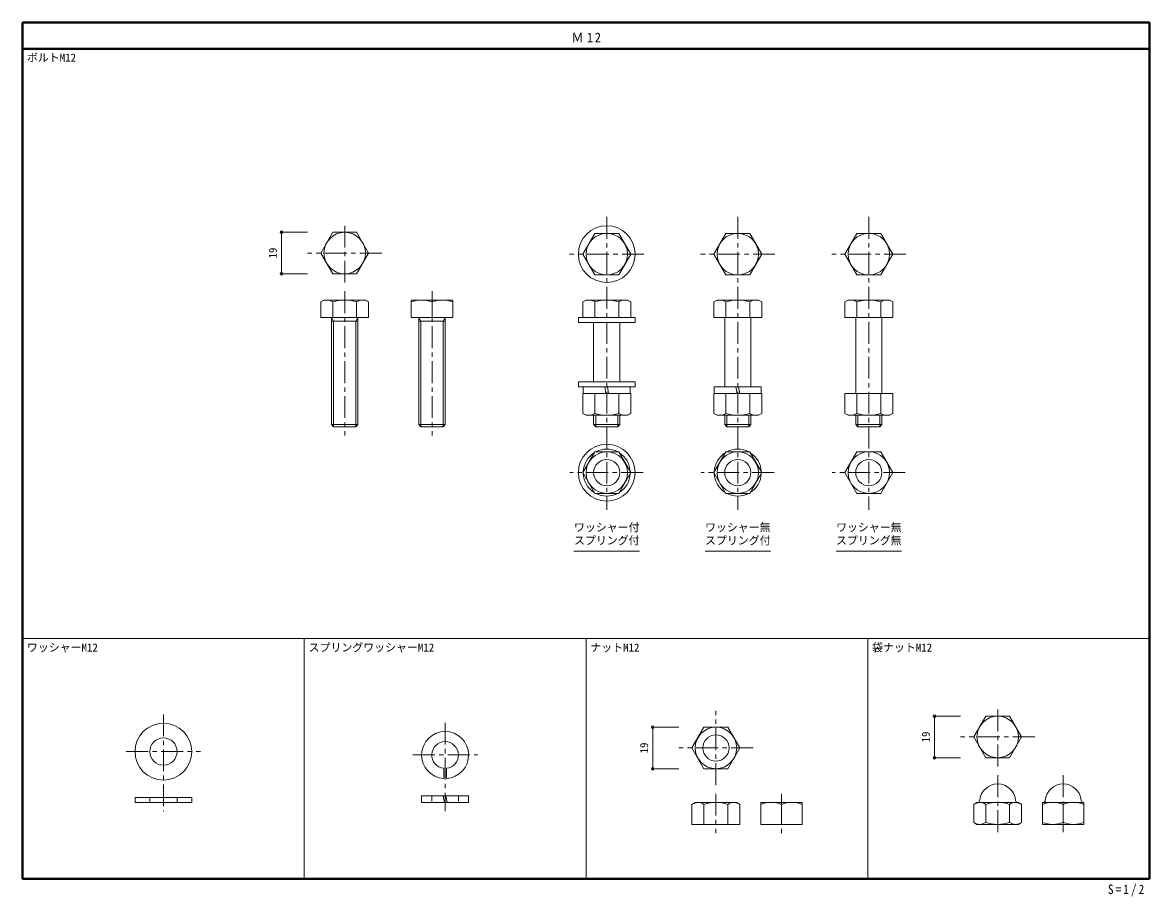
# Model space of a CAD drawing. Units: millimetres, scale not verified. Extents: x -258 to 258, y -204 to 196.
import ezdxf
from ezdxf.enums import TextEntityAlignment as Align

# ---------------------------------------------------------------- set-up
doc = ezdxf.new("R2010")
doc.units = ezdxf.units.MM
doc.header["$LTSCALE"] = 2
doc.header["$PDMODE"] = 32
doc.header["$PDSIZE"] = 1.2
doc.linetypes.add('CHAIN1', pattern=[8, 5, -1, 1, -1])
doc.linetypes.add('DASHED1', pattern=[1.8, 1.2, -0.6])
doc.layers.add('0-D', color=7, linetype='Continuous')
for name, color, linetype, lineweight in [('0-F', 6, 'Continuous', 40), ('1-0', 3, 'Continuous', 9), ('1-D', 7, 'Continuous', 9), ('1-E', 7, 'Continuous', 5)]:
    doc.layers.add(name, color=color, linetype=linetype, lineweight=lineweight)
doc.styles.add('ＭＳ ゴシック', font='')
doc.styles.get('ＭＳ ゴシック').set_extended_font_data('MS Gothic')

msp = doc.modelspace()

# ---------------------------------------------------------------- linework, layer by layer
at = {"layer": '0-F'}
for p, q in [((-258, 196), (-258, -196)), ((-258, 184), (258, 184)), ((-258, -196), (258, -196))]:
    msp.add_line(p, q, dxfattribs=at)
at = {"layer": '0-F', "color": 4, "lineweight": 9}
for p, q in [((-258, -86), (258, -86)), ((-129, -86), (-129, -196)), ((0, -86), (0, -196)), ((129, -86), (129, -196))]:
    msp.add_line(p, q, dxfattribs=at)
at = {"layer": '0-F'}
msp.add_lwpolyline([(-258, 196), (258, 196), (258, -196)], dxfattribs=at)
at = {"layer": '1-0', "color": 7, "linetype": 'CHAIN1', "lineweight": 5}
for p, q in [((-110.498, 77), (-110.498, 104)), ((9.502, 107), (9.502, -27)), ((69.502, 107), (69.502, -27)), ((129.502, 107), (129.502, -27)), ((-93.528, 90.5), (-127.467, 90.5)), ((26.502, 90), (-7.498, 90)), ((86.502, 90), (52.502, 90)), ((146.502, 90), (112.502, 90)), ((-110.498, 73), (-110.498, 7)), ((-70.498, 73), (-70.498, 7)), ((26.156, -10), (-7.332, -10)), ((86.156, -10), (52.668, -10)), ((146.156, -10), (112.668, -10)), ((188.5, -144.5), (188.5, -117.5)), ((-193.5, -120.7), (-193.5, -165)), ((59.5, -153), (59.5, -119.061)), ((-64.5, -124.5), (-64.5, -165)), ((205.47, -131), (171.53, -131)), ((-210.5, -137.7), (-176.5, -137.7)), ((-79.25, -139.25), (-49.75, -139.25)), ((76.47, -136.03), (42.53, -136.03)), ((188.5, -148.5), (188.5, -175)), ((218.5, -148.5), (218.5, -175)), ((59.5, -157), (59.5, -175)), ((89.5, -157), (89.5, -175))]:
    msp.add_line(p, q, dxfattribs=at)
at = {"layer": '1-0'}
for p, q in [((-121.467, 90.5), (-115.983, 100)), ((-105.013, 100), (-115.983, 100)), ((-105.013, 100), (-99.528, 90.5)), ((-1.467, 90), (4.017, 99.5)), ((14.987, 99.5), (4.017, 99.5)), ((14.987, 99.5), (20.472, 90)), ((58.533, 90), (64.017, 99.5)), ((74.987, 99.5), (64.017, 99.5)), ((74.987, 99.5), (80.472, 90)), ((118.533, 90), (124.017, 99.5)), ((134.987, 99.5), (124.017, 99.5)), ((134.987, 99.5), (140.472, 90)), ((-121.467, 90.5), (-115.983, 81)), ((-105.013, 81), (-99.528, 90.5)), ((-1.467, 90), (4.017, 80.5)), ((14.987, 80.5), (20.472, 90)), ((58.533, 90), (64.017, 80.5)), ((74.987, 80.5), (80.472, 90)), ((118.533, 90), (124.017, 80.5)), ((134.987, 80.5), (140.472, 90)), ((-105.013, 81), (-115.983, 81)), ((14.987, 80.5), (4.017, 80.5)), ((74.987, 80.5), (64.017, 80.5)), ((134.987, 80.5), (124.017, 80.5)), ((-119.998, 69), (-121.467, 68.151)), ((-121.467, 68.151), (-121.467, 61)), ((-119.998, 69), (-100.998, 69)), ((-115.983, 68.151), (-115.983, 61)), ((-105.013, 68.151), (-105.013, 61)), ((-100.998, 69), (-99.528, 68.151)), ((-99.528, 68.151), (-99.528, 61)), ((-79.998, 69), (-79.998, 61)), ((-70.498, 68.151), (-70.498, 61)), ((0.002, 69), (-1.467, 68.151)), ((-1.467, 68.151), (-1.467, 61)), ((0.002, 69), (19.002, 69)), ((4.017, 68.151), (4.017, 61)), ((14.987, 68.151), (14.987, 61)), ((19.002, 69), (20.472, 68.151)), ((20.472, 68.151), (20.472, 61)), ((60.002, 69), (58.533, 68.151)), ((58.533, 68.151), (58.533, 61)), ((60.002, 69), (79.002, 69)), ((64.017, 68.151), (64.017, 61)), ((74.987, 68.151), (74.987, 61)), ((79.002, 69), (80.472, 68.151)), ((80.472, 68.151), (80.472, 61)), ((120.002, 69), (118.533, 68.151)), ((118.533, 68.151), (118.533, 61)), ((120.002, 69), (139.002, 69)), ((124.017, 68.151), (124.017, 61)), ((134.987, 68.151), (134.987, 61)), ((139.002, 69), (140.472, 68.151)), ((140.472, 68.151), (140.472, 61)), ((-121.467, 61), (-99.528, 61)), ((-104.498, 61), (-104.498, 11.947)), ((-79.998, 61), (-60.998, 61)), ((-64.498, 61), (-64.498, 11.947)), ((-3.498, 61), (22.502, 61)), ((-1.467, 61), (20.472, 61)), ((3.502, 58.7), (3.502, 31.55)), ((15.502, 58.7), (15.502, 31.55)), ((22.502, 61), (22.502, 58.7)), ((58.533, 61), (80.472, 61)), ((63.502, 61), (63.502, 29.25)), ((75.502, 61), (75.502, 29.25)), ((118.533, 61), (140.472, 61)), ((123.502, 61), (123.502, 26.25)), ((135.502, 61), (135.502, 26.25)), ((-3.498, 31.55), (22.502, 31.55)), ((22.502, 31.55), (22.502, 29.25)), ((-1.467, 26.25), (20.472, 26.25)), ((-1.467, 17.099), (-1.467, 26.25)), ((-1.248, 29.25), (20.252, 29.25)), ((4.017, 17.099), (4.017, 26.25)), ((8.628, 29.25), (9.157, 26.25)), ((9.847, 29.25), (10.376, 26.25)), ((14.987, 17.099), (14.987, 26.25)), ((20.252, 29.25), (20.252, 26.25)), ((20.472, 17.099), (20.472, 26.25)), ((58.533, 26.25), (80.472, 26.25)), ((58.533, 17.099), (58.533, 26.25)), ((58.752, 29.25), (80.252, 29.25)), ((64.017, 17.099), (64.017, 26.25)), ((68.628, 29.25), (69.157, 26.25)), ((69.847, 29.25), (70.376, 26.25)), ((74.987, 17.099), (74.987, 26.25)), ((80.252, 29.25), (80.252, 26.25)), ((80.472, 17.099), (80.472, 26.25)), ((118.533, 26.25), (140.472, 26.25)), ((118.533, 17.099), (118.533, 26.25)), ((124.017, 17.099), (124.017, 26.25)), ((134.987, 17.099), (134.987, 26.25)), ((140.472, 17.099), (140.472, 26.25)), ((0.002, 16.25), (-1.467, 17.099)), ((0.002, 16.25), (19.002, 16.25)), ((3.502, 16.25), (3.502, 11.947)), ((15.502, 16.25), (15.502, 11.947)), ((19.002, 16.25), (20.472, 17.099)), ((60.002, 16.25), (58.533, 17.099)), ((60.002, 16.25), (79.002, 16.25)), ((63.502, 16.25), (63.502, 11.947)), ((75.502, 16.25), (75.502, 11.947)), ((79.002, 16.25), (80.472, 17.099)), ((120.002, 16.25), (118.533, 17.099)), ((120.002, 16.25), (139.002, 16.25)), ((123.502, 16.25), (123.502, 11.947)), ((135.502, 16.25), (135.502, 11.947)), ((139.002, 16.25), (140.472, 17.099)), ((-1.467, -10), (4.017, -0.5)), ((14.987, -0.5), (4.017, -0.5)), ((14.987, -0.5), (20.472, -10)), ((58.533, -10), (64.017, -0.5)), ((74.987, -0.5), (64.017, -0.5)), ((74.987, -0.5), (80.472, -10)), ((118.533, -10), (124.017, -0.5)), ((134.987, -0.5), (124.017, -0.5)), ((134.987, -0.5), (140.472, -10)), ((-1.467, -10), (4.017, -19.5)), ((14.987, -19.5), (20.472, -10)), ((58.533, -10), (64.017, -19.5)), ((74.987, -19.5), (80.472, -10)), ((118.533, -10), (124.017, -19.5)), ((134.987, -19.5), (140.472, -10)), ((14.987, -19.5), (4.017, -19.5)), ((74.987, -19.5), (64.017, -19.5)), ((134.987, -19.5), (124.017, -19.5)), ((177.53, -131), (183.015, -121.5)), ((193.985, -121.5), (183.015, -121.5)), ((193.985, -121.5), (199.47, -131)), ((48.53, -136.03), (54.015, -126.53)), ((64.985, -126.53), (54.015, -126.53)), ((64.985, -126.53), (70.47, -136.03)), ((177.53, -131), (183.015, -140.5)), ((193.985, -140.5), (199.47, -131)), ((48.53, -136.03), (54.015, -145.53)), ((64.985, -145.53), (70.47, -136.03)), ((193.985, -140.5), (183.015, -140.5)), ((-65.1, -145.32), (-65.1, -149.983)), ((-63.9, -145.32), (-63.9, -149.983)), ((64.985, -145.53), (54.015, -145.53)), ((-206.5, -158.7), (-180.5, -158.7)), ((-180.5, -158.7), (-180.5, -161)), ((-75.25, -158), (-53.75, -158)), ((-65.374, -158), (-64.845, -161)), ((-64.155, -158), (-63.626, -161)), ((-53.75, -158), (-53.75, -161)), ((50, -161), (48.53, -161.849)), ((48.53, -161.849), (48.53, -171)), ((50, -161), (69, -161)), ((54.015, -161.849), (54.015, -171)), ((64.985, -161.849), (64.985, -171)), ((69, -161), (70.47, -161.849)), ((70.47, -161.849), (70.47, -171)), ((80, -161), (80, -171)), ((89.5, -161.849), (89.5, -171)), ((179, -161), (177.53, -161.849)), ((177.53, -161.849), (177.53, -170.151)), ((179, -161), (198, -161)), ((183.015, -161.849), (183.015, -170.151)), ((193.985, -161.849), (193.985, -170.151)), ((198, -161), (199.47, -161.849)), ((199.47, -161.849), (199.47, -170.151)), ((209, -161), (209, -171)), ((218.5, -161.849), (218.5, -170.151)), ((179, -171), (177.53, -170.151)), ((198, -171), (199.47, -170.151)), ((48.53, -171), (70.47, -171)), ((80, -171), (99, -171)), ((179, -171), (198, -171)), ((209, -171), (228, -171))]:
    msp.add_line(p, q, dxfattribs=at)
at = {"layer": '1-0', "color": 7, "lineweight": 5}
for p, q in [((-115.551, 59.36), (-116.498, 61)), ((-116.498, 59.36), (-104.498, 59.36)), ((-115.551, 59.36), (-115.551, 11)), ((-105.445, 59.36), (-104.498, 61)), ((-105.445, 59.36), (-105.445, 11)), ((-75.551, 59.36), (-76.498, 61)), ((-76.498, 59.36), (-64.498, 59.36)), ((-75.551, 59.36), (-75.551, 11)), ((-65.445, 59.36), (-64.498, 61)), ((-65.445, 59.36), (-65.445, 11)), ((4.449, 16.25), (4.449, 11)), ((14.555, 16.25), (14.555, 11)), ((64.449, 16.25), (64.449, 11)), ((74.555, 16.25), (74.555, 11)), ((124.449, 16.25), (124.449, 11)), ((134.555, 16.25), (134.555, 11)), ((-116.498, 11.947), (-104.498, 11.947)), ((-76.498, 11.947), (-64.498, 11.947)), ((3.502, 11.947), (15.502, 11.947)), ((63.502, 11.947), (75.502, 11.947)), ((123.502, 11.947), (135.502, 11.947))]:
    msp.add_line(p, q, dxfattribs=at)
at = {"layer": '1-0', "linetype": 'DASHED1'}
for p, q in [((-199.75, -158.7), (-199.75, -161)), ((-187.25, -158.7), (-187.25, -161)), ((-70.6, -158), (-70.6, -161)), ((-58.4, -158), (-58.4, -161))]:
    msp.add_line(p, q, dxfattribs=at)
at = {"layer": '1-0'}
for points in [[(-79.998, 69), (-60.998, 69), (-60.998, 61)], [(-116.498, 61), (-116.498, 11.947), (-115.551, 11), (-105.445, 11), (-104.498, 11.947)], [(-76.498, 61), (-76.498, 11.947), (-75.551, 11), (-65.445, 11), (-64.498, 11.947)], [(-3.498, 61), (-3.498, 58.7), (22.502, 58.7)], [(-3.498, 31.55), (-3.498, 29.25), (22.502, 29.25)], [(-1.248, 29.25), (-1.248, 26.25), (20.252, 26.25)], [(58.752, 29.25), (58.752, 26.25), (80.252, 26.25)], [(3.502, 11.947), (4.449, 11), (14.555, 11), (15.502, 11.947)], [(63.502, 11.947), (64.449, 11), (74.555, 11), (75.502, 11.947)], [(123.502, 11.947), (124.449, 11), (134.555, 11), (135.502, 11.947)], [(-206.5, -158.7), (-206.5, -161), (-180.5, -161)], [(-75.25, -158), (-75.25, -161), (-53.75, -161)], [(80, -161), (99, -161), (99, -171)], [(209, -161), (228, -161), (228, -171)]]:
    msp.add_lwpolyline(points, dxfattribs=at)
for centre, radius in [((-110.498, 90.5), 9.5), ((9.502, 90), 13), ((9.502, 90), 9.5), ((69.502, 90), 9.5), ((129.502, 90), 9.5), ((9.502, -10), 13), ((9.502, -10), 9.5), ((9.502, -10), 6), ((69.502, -10), 9.5), ((69.502, -10), 6), ((129.502, -10), 9.5), ((129.502, -10), 6), ((188.5, -131), 9.5), ((-193.5, -137.7), 13), ((59.5, -136.03), 9.5), ((-193.5, -137.7), 6.25), ((59.5, -136.03), 6)]:
    msp.add_circle(centre, radius, dxfattribs=at)
for centre, radius, start, end in [((-118.23, 62.544), 6.475, 94.38425, 120), ((-118.725, 64.144), 4.856, 55.61575, 90), ((-110.498, 50.849), 18.151, 72.41205, 107.58795), ((-102.271, 64.144), 4.856, 90, 124.38425), ((-102.765, 62.544), 6.475, 60, 85.61575), ((-75.248, 55.28), 13.72, 69.74384, 110.25616), ((-65.748, 55.28), 13.72, 69.74384, 110.25616), ((1.77, 62.544), 6.475, 94.38425, 120), ((1.275, 64.144), 4.856, 55.61575, 90), ((9.502, 50.849), 18.151, 72.41205, 107.58795), ((17.729, 64.144), 4.856, 90, 124.38425), ((17.235, 62.544), 6.475, 60, 85.61575), ((61.77, 62.544), 6.475, 94.38425, 120), ((61.275, 64.144), 4.856, 55.61575, 90), ((69.502, 50.849), 18.151, 72.41205, 107.58795), ((77.729, 64.144), 4.856, 90, 124.38425), ((77.235, 62.544), 6.475, 60, 85.61575), ((121.77, 62.544), 6.475, 94.38425, 120), ((121.275, 64.144), 4.856, 55.61575, 90), ((129.502, 50.849), 18.151, 72.41205, 107.58795), ((137.729, 64.144), 4.856, 90, 124.38425), ((137.235, 62.544), 6.475, 60, 85.61575), ((1.77, 22.706), 6.475, 240, 265.61575), ((1.275, 21.106), 4.856, 270, 304.38425), ((9.502, 34.401), 18.151, 252.41205, 287.58795), ((17.729, 21.106), 4.856, 235.61575, 270), ((17.235, 22.706), 6.475, 274.38425, 300), ((61.77, 22.706), 6.475, 240, 265.61575), ((61.275, 21.106), 4.856, 270, 304.38425), ((69.502, 34.401), 18.151, 252.41205, 287.58795), ((77.729, 21.106), 4.856, 235.61575, 270), ((77.235, 22.706), 6.475, 274.38425, 300), ((121.77, 22.706), 6.475, 240, 265.61575), ((121.275, 21.106), 4.856, 270, 304.38425), ((129.502, 34.401), 18.151, 252.41205, 287.58795), ((137.729, 21.106), 4.856, 235.61575, 270), ((137.235, 22.706), 6.475, 274.38425, 300), ((9.502, -10), 10.75, 62.09453, 117.90547), ((69.502, -10), 10.75, 62.09453, 117.90547), ((9.502, -10), 10.75, 122.09453, 177.90547), ((9.502, -10), 10.75, 2.09453, 57.90547), ((69.502, -10), 10.75, 122.09453, 177.90547), ((69.502, -10), 10.75, 2.09453, 57.90547), ((9.502, -10), 10.75, 182.09453, 237.90547), ((9.502, -10), 10.75, 302.09453, 357.90547), ((69.502, -10), 10.75, 182.09453, 237.90547), ((69.502, -10), 10.75, 302.09453, 357.90547), ((9.502, -10), 10.75, 242.09453, 297.90547), ((69.502, -10), 10.75, 242.09453, 297.90547), ((-64.5, -139.25), 10.75, 273.19957, 266.80043), ((-64.5, -139.25), 6.1, 275.64478, 264.35522), ((188.5, -160.75), 8.25, 4.65071, 175.34929), ((218.5, -160.75), 8.25, 4.65071, 175.34929), ((51.768, -167.456), 6.475, 94.38425, 120), ((51.273, -165.856), 4.856, 55.61575, 90), ((59.5, -179.151), 18.151, 72.41205, 107.58795), ((67.727, -165.856), 4.856, 90, 124.38425), ((67.232, -167.456), 6.475, 60, 85.61575), ((84.75, -174.72), 13.72, 69.74384, 110.25616), ((94.25, -174.72), 13.72, 69.74384, 110.25616), ((180.768, -167.456), 6.475, 94.38425, 120), ((179.28, -160), 1, 270, 355.34929), ((180.273, -165.856), 4.856, 55.61575, 90), ((188.5, -179.151), 18.151, 72.41205, 107.58795), ((196.727, -165.856), 4.856, 90, 124.38425), ((197.72, -160), 1, 184.65071, 270), ((196.232, -167.456), 6.475, 60, 85.61575), ((213.75, -174.72), 13.72, 69.74384, 110.25616), ((209.28, -160), 1, 270, 355.34929), ((223.25, -174.72), 13.72, 69.74384, 110.25616), ((227.72, -160), 1, 184.65071, 270), ((180.768, -164.544), 6.475, 240, 265.61575), ((180.273, -166.144), 4.856, 270, 304.38425), ((188.5, -152.849), 18.151, 252.41205, 287.58795), ((196.727, -166.144), 4.856, 235.61575, 270), ((196.232, -164.544), 6.475, 274.38425, 300), ((213.75, -157.28), 13.72, 249.74384, 290.25616), ((223.25, -157.28), 13.72, 249.74384, 290.25616)]:
    msp.add_arc(centre, radius, start, end, dxfattribs=at)
at = {"layer": '1-D', "color": 4}
for p, q in [((-5.498, -46), (24.502, -46)), ((54.502, -46), (84.502, -46)), ((114.502, -46), (144.502, -46))]:
    msp.add_line(p, q, dxfattribs=at)
at = {"layer": '1-E'}
for p, q in [((-139.467, 100), (-139.467, 81)), ((-139.467, 100), (-127.467, 100)), ((-139.467, 81), (-127.467, 81)), ((159.53, -121.5), (159.53, -140.5)), ((159.53, -121.5), (171.53, -121.5)), ((30.53, -126.53), (30.53, -145.53)), ((30.53, -126.53), (42.53, -126.53)), ((159.53, -140.5), (171.53, -140.5)), ((30.53, -145.53), (42.53, -145.53))]:
    msp.add_line(p, q, dxfattribs=at)
for p in [(-139.467, 100), (-139.467, 81), (159.53, -121.5), (30.53, -126.53), (159.53, -140.5), (30.53, -145.53)]:
    msp.add_point(p, dxfattribs=at)

# ---------------------------------------------------------------- texts
at = {"layer": '0-D', "style": 'ＭＳ ゴシック'}
for s, p in [('ボルトM12', (-256, 177)), ('スプリングワッシャーM12', (-127, -93)), ('袋ナットM12', (131, -93)), ('ワッシャーM12', (-256, -93)), ('ナットM12', (2, -93))]:
    msp.add_text(s, height=3.666, dxfattribs=at).set_placement(p, align=Align.BOTTOM_LEFT)
at = {"layer": '0-D', "char_height": 4.399, "attachment_point": 7, "style": 'ＭＳ ゴシック'}
for s, insert in [('\\T1.26;\\W0.95;Ｍ12', (-6.75, 187)), ('\\T1.38;\\W0.85;S=1/2', (239, -204))]:
    msp.add_mtext(s, dxfattribs=dict(at, insert=insert))
at = {"layer": '1-D', "style": 'ＭＳ ゴシック'}
for s, p in [('ワッシャー付', (-5.498, -38)), ('ワッシャー無', (54.502, -38)), ('ワッシャー無', (114.502, -38)), ('スプリング付', (-5.498, -44)), ('スプリング付', (54.502, -44)), ('スプリング無', (114.502, -44))]:
    msp.add_text(s, height=3.666, dxfattribs=at).set_placement(p, align=Align.BOTTOM_LEFT)
at = {"layer": '1-E', "style": 'ＭＳ ゴシック'}
for p in [(-140.467, 88), (158.53, -133.5), (29.53, -138.53)]:
    msp.add_text('19', height=3.666, rotation=90, dxfattribs=at).set_placement(p, align=Align.BOTTOM_LEFT)

doc.saveas('drawing.dxf')
